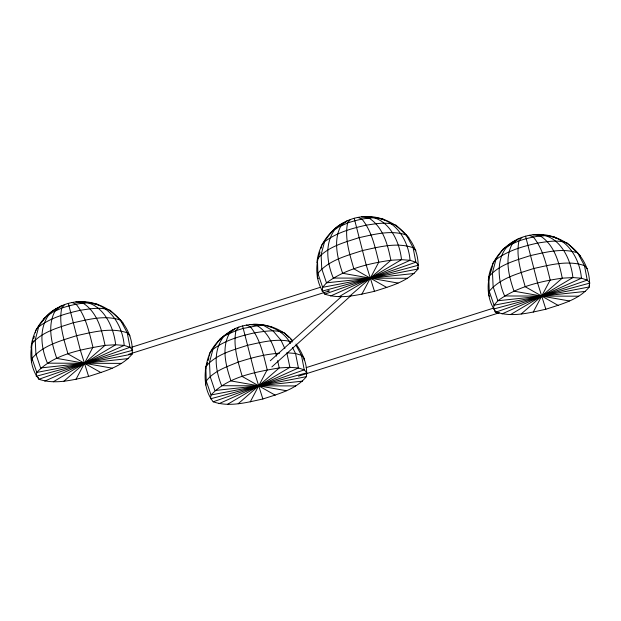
<?xml version="1.0" encoding="UTF-8"?>
<svg xmlns="http://www.w3.org/2000/svg" width="621" height="621" viewBox="0 0 621 621"><rect width="100%" height="100%" fill="white"/><g stroke="black" fill="none" stroke-linecap="round" stroke-linejoin="round"><path stroke-width="0.93" d="M494.394 309.545C493.928 312.084 497.01 313.69 499.16 312.821L298.491 376.171M31.05 347.752C33.045 324.535 52.669 304.469 75.793 301.953C105.089 298.328 134.765 324.201 132.141 354.117C121.468 367.104 103.94 371.397 88.617 376.442C72.548 379.905 55.059 384.834 38.944 379.245C30.584 368.858 28.892 353.178 33.115 340.634M35.288 332.747L35.63 330.434C42.531 321.344 48.764 310.834 60.198 306.976M31.407 362.447L31.997 358.511L31.593 344.081C41.77 331.707 58.483 327.609 73.092 322.804C88.407 319.497 105.089 314.8 120.451 320.125L127.243 332.833L130.014 335.86M43.524 320.25L43.749 318.767L45.279 317.618M295.992 344.096C302.854 353.248 307.892 365.055 306.386 376.668C295.712 389.654 278.185 393.947 262.862 398.993C246.793 402.462 229.304 407.384 213.189 401.795C202.423 388.257 203.618 368.424 209.875 352.984C215.487 342.078 224.686 333.919 235.491 328.431C254.525 320.056 279.046 324.729 292.654 340.719M209.417 356.066L209.875 352.984L220.191 338.74L232.673 329.875M205.66 384.997L206.242 381.061L205.838 366.638C216.015 354.257 232.728 350.166 247.337 345.354C261.907 342.155 277.54 337.925 292.32 341.915M316.92 262.644C318.907 239.427 338.538 219.36 361.663 216.845C390.958 213.22 420.634 239.093 418.011 269.009C407.337 281.996 389.802 286.289 374.486 291.334C358.418 294.796 340.921 299.726 324.806 294.137C316.958 284.55 315.095 270.034 318.208 258.196M304.026 359.986L304.267 358.41L301.488 355.383L296.054 345.222M321.041 248.408L321.499 245.326C328.4 236.236 334.626 225.726 346.06 221.868M488.285 280.56C490.28 257.342 509.903 237.269 533.028 234.761C562.323 231.136 592.007 257.001 589.376 286.925C578.702 299.904 561.174 304.197 545.851 309.242C529.783 312.712 512.294 317.634 496.179 312.045C488.323 302.466 486.46 287.942 489.573 276.112M492.406 266.324L492.756 264.01M33.627 338.856L34.403 336.186M205.295 370.31L205.807 368.525M206.327 366.747L207.616 362.299M208.128 360.522L208.904 357.851M318.72 256.419L320.009 251.971M490.093 274.327L492.15 267.209M75.987 379.361L92.948 347.186C89.191 332.344 86.024 316.384 76.119 304.22L72.16 302.505M250.232 401.911L267.193 369.743C263.436 354.894 260.269 338.934 250.364 326.77L246.405 325.055M361.857 294.253L378.818 262.078C375.061 247.236 371.894 231.276 361.989 219.112L358.03 217.397M533.222 312.161L550.183 279.993C546.426 265.144 543.259 249.184 533.361 237.02L529.395 235.312M64.631 304.538L61.727 308.101L49.874 313.426C38.51 327.609 40.854 347.403 47.421 363.161L121.514 363.386M238.875 327.088L235.972 330.651L224.119 335.977C212.755 350.159 215.099 369.961 221.666 385.711L295.759 385.936M350.492 219.43L347.589 222.993L335.744 228.318C324.379 242.5 326.716 262.295 333.291 278.053L407.384 278.278M521.865 237.338L518.962 240.901L507.109 246.226L503.181 248.99L492.864 263.242M55.222 310.12L56.371 308.769M230.616 331.319L227.17 334.401M270.29 360.754L341.154 296.869M271.866 366.91L351.238 295.355M63.94 381.178L105.003 345.369L115.653 344.764L124.177 345.423L129.999 347.302L132.715 350.267L36.22 376.279L36.794 372.429L31.997 358.511C42.903 345.237 60.819 340.851 76.476 335.697C92.894 332.15 110.771 327.12 127.243 332.833L129.999 347.302L38.944 379.245L38.347 377.521M349.802 296.07L390.865 260.261L401.515 259.656L410.046 260.315L415.86 262.194L418.585 265.159L322.089 291.171L322.664 287.321L317.859 273.403L317.463 258.973C327.64 246.599 344.352 242.5 358.961 237.696C374.277 234.389 390.951 229.692 406.32 235.025L413.105 247.725L415.884 250.752M238.185 403.735L279.248 367.919L289.898 367.322L298.422 367.981L304.243 369.852L306.96 372.817L210.472 398.829L211.039 394.979L206.242 381.061C213.935 370.916 226.758 366.786 238.107 362.144C251.552 357.735 265.408 354.133 279.566 353.202M521.174 313.985L562.238 278.169L572.888 277.571L581.411 278.231L587.233 280.102L589.95 283.067L493.462 309.079L494.029 305.229L489.232 291.311L488.828 276.888C499.005 264.507 515.725 260.416 530.326 255.604C545.642 252.305 562.323 247.608 577.685 252.933L584.477 265.633L587.256 268.66M235.491 328.431L229.498 333.221C221.239 348.047 225.85 365.847 230.996 380.929L286.428 390.725M48.337 315.305L51.396 313M335.736 229.048L337.265 227.891M217.994 341.325L221.053 339.012M507.101 246.956L510.159 244.651M53.29 381.783L115.653 344.764C113.596 325.311 101.658 300.836 79.007 301.775M339.151 296.675L401.515 259.656C399.466 240.203 387.527 215.728 364.876 216.667M227.534 404.333L289.898 367.322L286.824 352.79L295.542 353.465L301.488 355.383L304.243 369.852L213.189 401.795M510.524 314.583L572.888 277.571C570.839 258.111 558.892 233.636 536.241 234.583M44.759 381.123L124.177 345.423C122.756 326.18 109.979 304.577 89.207 302.823C79.822 303.009 70.592 305.128 61.727 308.101C58.576 323.557 63.816 339.159 67.976 353.923L100.959 372.623M330.628 296.015L410.046 260.315C408.618 241.072 395.849 219.469 375.076 217.715C365.691 217.901 356.462 220.02 347.589 222.993C344.445 238.448 349.677 254.051 353.846 268.815L386.829 287.515M219.003 403.673L298.422 367.981L295.542 353.465L292.553 347.597M501.993 313.923L581.411 278.231C579.991 258.988 567.221 237.377 546.449 235.623C537.064 235.817 527.827 237.936 518.962 240.901C515.81 256.364 521.05 271.959 525.211 286.723L558.194 305.431M496.179 312.045L587.233 280.102L584.477 265.633C568.005 259.927 550.128 264.957 533.711 268.497C518.054 273.651 500.138 278.045 489.232 291.311L488.649 295.247L489.759 296.458M131.699 347.209L320.358 287.29M306.176 367.624L492.981 308.288M513.606 241.569L515.422 241.072M517.433 239.784C495.356 248.175 496.226 277.75 504.656 295.961L578.749 296.194M132.141 354.117L36.794 372.429C53.848 354.141 81.367 349.468 105.003 345.369C101.898 329.829 97.295 312.192 83.067 303.164L75.793 301.953M306.386 376.668L211.039 394.979C228.093 376.691 255.611 372.018 279.248 367.919L277.595 360.661M414.191 273.488L326.483 282.842L322.664 287.321L418.011 269.009L417.669 267.216M585.556 291.396L497.848 300.758L494.029 305.229L589.376 286.925L589.042 285.132M128.322 358.596L40.613 367.95L35.894 353.931L35.234 339.819L38.688 326.856C50.844 317.665 65.911 313.473 80.575 310.236C90.301 308.831 100.749 306.658 110.228 310.321L123.043 322.959M302.567 381.147L214.858 390.508L210.139 376.489L209.479 362.369L212.933 349.406C225.089 340.215 240.156 336.023 254.82 332.786C264.546 331.381 274.994 329.215 284.472 332.879L289.308 337.816M348.839 220.634L347.108 220.773L341.123 225.555C332.856 240.381 337.475 258.189 342.621 273.263L398.053 283.067M520.212 238.542L518.481 238.681L512.488 243.471C504.229 258.297 508.84 276.104 513.994 291.179L569.418 300.975M62.977 305.742L61.246 305.881L55.253 310.663C46.994 325.489 51.605 343.297 56.752 358.371L112.184 368.175M327.469 291.133L329.309 290.931L128.64 354.288M253.252 324.325C267.954 323.898 283.153 330.03 290.426 343.405M541.512 235.46L543.398 235.693M551.89 236.741L554.716 237.09L555.764 238.223M369.2 217.435L371.086 217.668M380.518 218.825L383.351 219.174L384.391 220.315M83.33 302.543L85.217 302.776M93.709 303.816L97.481 304.282L98.522 305.423M269.84 326.599L271.726 326.832M533.028 234.761L540.309 235.972C554.537 245 559.133 262.629 562.238 278.169C539.703 281.391 516.47 287.104 497.848 300.758L493.136 286.739L492.469 272.619L495.923 259.656C508.079 250.465 523.146 246.281 537.809 243.036C547.536 241.639 557.984 239.465 567.462 243.129L580.278 255.759M361.663 216.845L368.936 218.056C383.165 227.084 387.768 244.721 390.865 260.261C368.338 263.483 345.105 269.188 326.483 282.842L321.763 268.823L321.104 254.711L324.558 241.748C336.714 232.557 351.781 228.365 366.444 225.128C376.171 223.723 386.619 221.55 396.097 225.213L408.905 237.851M250.038 324.511L257.311 325.722L263.451 325.373L272.992 330.846L281.018 340.261L284.892 348.614M255.821 324.527L257.583 325.094M275.204 395.181L242.221 376.473C238.06 361.709 232.821 346.114 235.972 330.651L243.09 328.455L257.311 325.722C267.993 332.305 273.318 344.492 276.562 356.128M290.636 339.097L291.971 340.378M318.387 278.55L317.277 277.339L317.859 273.403C328.773 260.129 346.689 255.743 362.346 250.589C378.763 247.042 396.64 242.011 413.105 247.725L415.86 262.194L324.806 294.137L324.216 292.413M545.851 309.242L537.561 282.912L525.583 236.19M374.486 291.334L366.188 264.996L354.218 218.281M262.862 398.993L254.563 372.662L242.594 325.94M88.617 376.442L80.319 350.104L68.349 303.39"/></g></svg>
